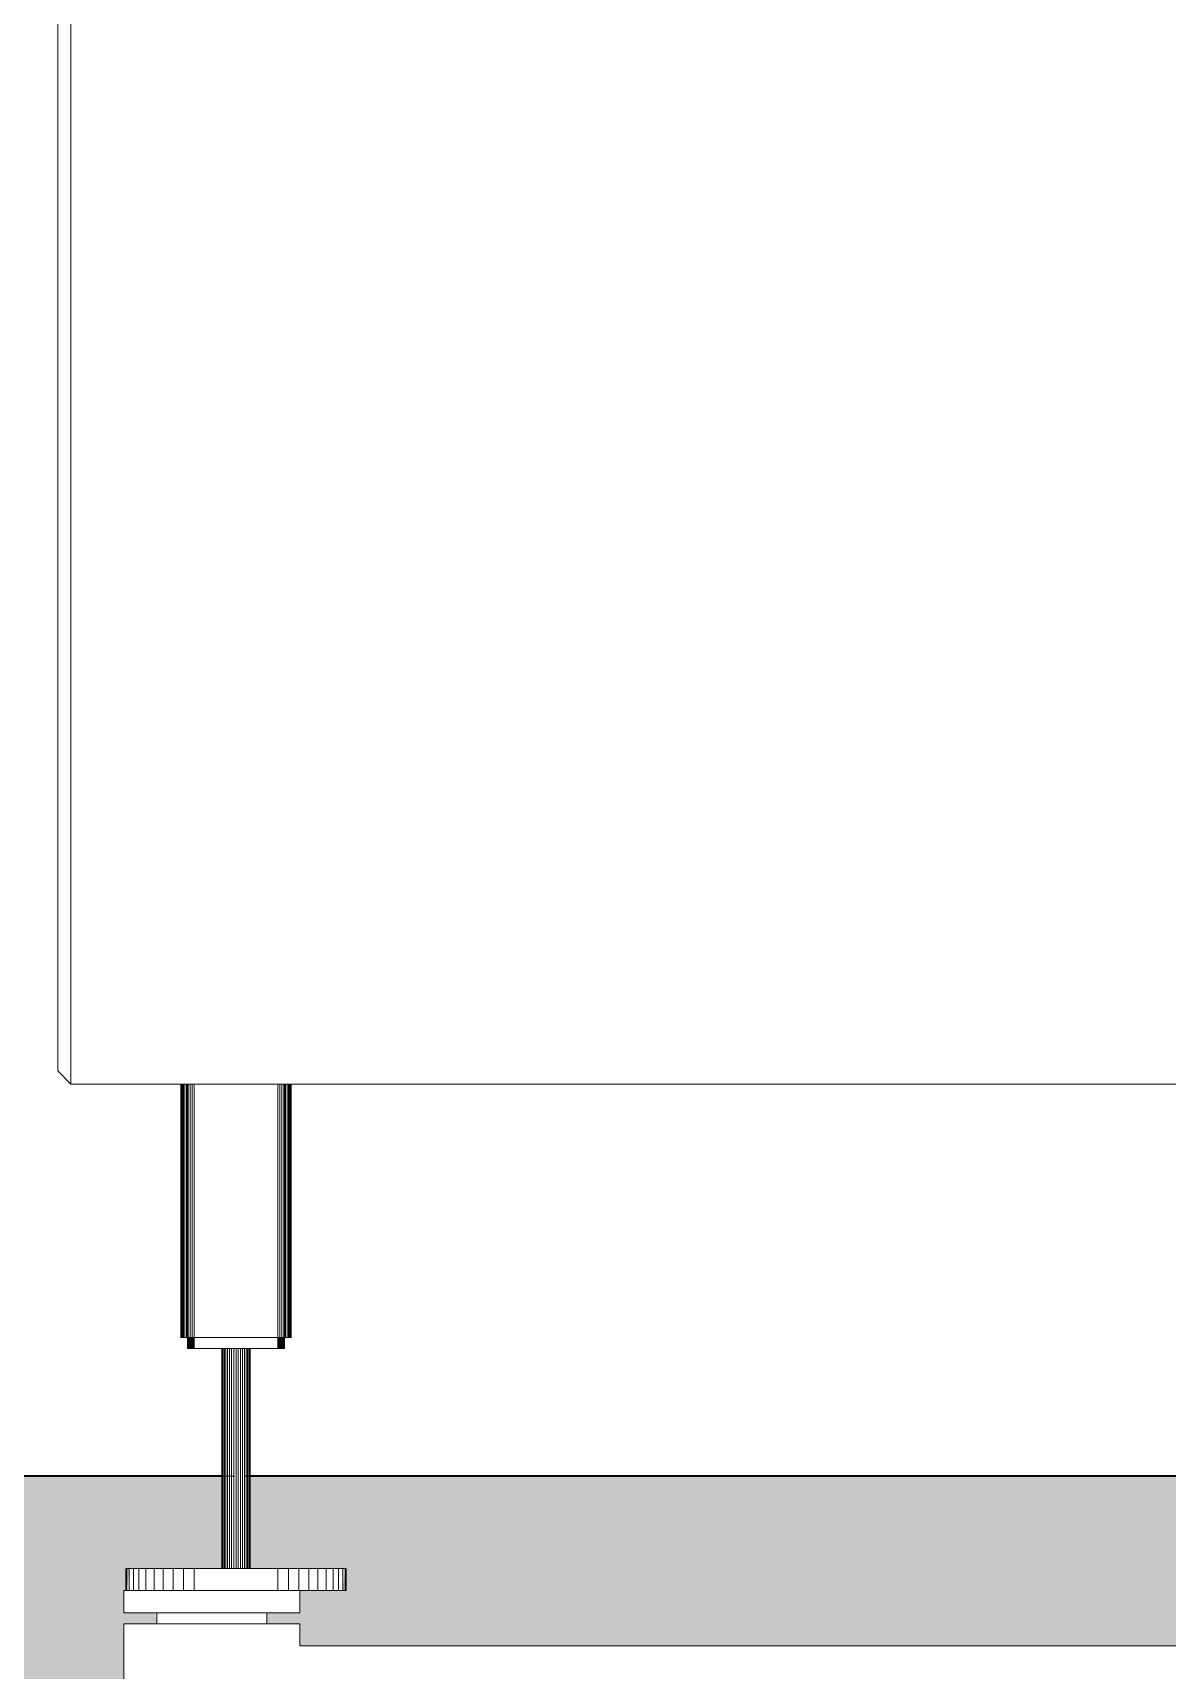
# Model space of a CAD drawing. Header units: centimetres. Extents: x -336 to 16318, y -437 to 1921.
# Drawn here: x 3073.9 to 3125.4, y 85.2 to 159.5 of the extents above; entities that cross this region are included whole.
import ezdxf

# ---------------------------------------------------------------- set-up
doc = ezdxf.new("R2010")
doc.units = ezdxf.units.CM
doc.linetypes.add('Centre', pattern=[3.175, 0.635, -0.475, 1.59, -0.475])
for name, color, linetype, lineweight in [('A-FLOR', 7, 'Continuous', 9), ('A-FLOR-LEVL', 7, 'Continuous', 9), ('A-FLOR-PATT', 7, 'Continuous', 35), ('M-EQPM', 7, 'Continuous', 9)]:
    doc.layers.add(name, color=color, linetype=linetype, lineweight=lineweight)

# ---------------------------------------------------------------- blocks, each defined once
blk = doc.blocks.new('PQ_RVR_EST-01_ZZ_ZZ_MO_T_A_rvt-1-Section 6')
at = {"layer": 'A-FLOR-PATT', "lineweight": 9, "true_color": 0x9a9a9a}
h = blk.add_hatch(color=253, dxfattribs=at)
h.paths.add_polyline_path([(5847.053, 44), (5883.732, 44), (5883.732, 94), (3167.554, 94), (3167.554, 89.8), (3171.866, 89.8), (3171.866, 88.8), (3172.004, 88.8), (3172.004, 87.8), (3170.504, 87.8), (3170.504, 87.3), (3172.004, 87.3), (3172.004, 78.3), (3168.798, 78.3), (3168.798, 68.3), (3173.004, 68.3), (3172.942, 67.3), (3163.004, 67.3), (3163.066, 68.3), (3167.21, 68.3), (3167.21, 78.3), (3082.798, 78.3), (3082.798, 68.3), (3087.004, 68.3), (3086.942, 67.3), (3077.004, 67.3), (3077.066, 68.3), (3081.21, 68.3), (3081.21, 78.3), (3078.004, 78.3), (3078.004, 87.3), (3079.504, 87.3), (3079.438, 87.8), (3078.004, 87.8), (3078.004, 88.8), (3078.142, 88.8), (3078.256, 89.8), (3082.454, 89.8), (3082.454, 94), (249.078, 94), (249.078, 44), (5836.919, 44)])
h.paths.add_polyline_path([(3183.322, 67.3), (3179.104, 67.3), (3179.166, 68.3), (3183.31, 68.315), (3183.31, 78.3), (3181.604, 78.3), (3181.604, 87.8), (3181.904, 87.8), (3181.904, 88.8), (3186.304, 88.8), (3186.304, 87.8), (3186.604, 87.8), (3186.604, 83.3), (3242.404, 83.3), (3242.404, 87.8), (3242.704, 87.8), (3242.704, 88.8), (3247.104, 88.8), (3247.104, 87.8), (3247.404, 87.8), (3247.404, 78.3), (3245.698, 78.3), (3245.698, 68.3), (3249.904, 68.3), (3249.842, 67.3), (3239.904, 67.3), (3239.966, 68.3), (3244.11, 68.315), (3244.11, 78.3), (3184.898, 78.3), (3184.898, 68.3), (3189.104, 68.3), (3189.042, 67.3), (3183.53, 67.3)])
h.paths.add_polyline_path([(3091.684, 86.3), (3164.004, 86.3), (3164.004, 87.3), (3165.504, 87.3), (3165.504, 87.8), (3164.004, 87.818), (3164.004, 88.8), (3161.942, 88.8), (3162.056, 89.8), (3166.254, 89.8), (3166.254, 94), (3083.754, 94), (3083.754, 89.8), (3088.066, 89.8), (3087.952, 88.8), (3086.004, 88.8), (3086.004, 87.8), (3084.504, 87.8), (3084.504, 87.3), (3086.004, 87.3), (3086.004, 86.3)])
at = {"layer": 'A-FLOR', "lineweight": 35}
for p, q in [((3082.525, 94), (2875.486, 94)), ((3166.325, 94), (3083.683, 94))]:
    blk.add_line(p, q, dxfattribs=at)
blk = doc.blocks.new('EQ-05-016 - EQ-05-016_dwg_Agrupar_894-1557179-Section 6')
at = {"layer": 'M-EQPM', "color": 136, "true_color": 0x007f7f}
for p, q in [((3078.004, 87.8), (3078.004, 88.8)), ((3086.004, 88.8), (3078.004, 88.8)), ((3086.004, 88.8), (3078.004, 88.8)), ((3086.004, 87.8), (3086.004, 88.8)), ((3078.004, 87.8), (3086.004, 87.8)), ((3086.004, 87.8), (3078.004, 87.8)), ((3079.504, 87.8), (3079.504, 87.3)), ((3079.504, 87.8), (3079.504, 87.3)), ((3079.504, 87.3), (3079.504, 87.8)), ((3084.504, 87.8), (3084.504, 87.3)), ((3084.504, 87.3), (3084.504, 87.8)), ((3084.504, 87.8), (3084.504, 87.3)), ((3086.004, 87.3), (3078.004, 87.3)), ((3078.004, 87.3), (3078.004, 78.3)), ((3078.004, 78.3), (3078.004, 87.3)), ((3086.004, 87.3), (3086.004, 86.3)), ((3086.004, 86.3), (3086.004, 87.3)), ((3164.004, 86.3), (3086.004, 86.3)), ((3164.004, 86.3), (3086.004, 86.3))]:
    blk.add_line(p, q, dxfattribs=at)
at = {"layer": 'M-EQPM', "color": 136, "true_color": 0x007f7f, "flags": 128}
for points in [[(3078.004, 88.8), (3078.004, 87.8), (3086.004, 87.8), (3086.004, 88.8)], [(3086.004, 87.8), (3086.004, 88.8), (3078.004, 88.8), (3078.004, 87.8)], [(3164.004, 87.3), (3164.004, 86.3), (3086.004, 86.3), (3086.004, 87.3), (3078.004, 87.3), (3086.004, 87.3)], [(3078.004, 87.3), (3078.004, 78.3), (3172.004, 78.3), (3172.004, 87.3), (3172.004, 78.3)]]:
    blk.add_lwpolyline(points, dxfattribs=at)
blk = doc.blocks.new('EQ-05-016 - EQ-05-016_dwg_Agrupar_463-1557185-Section 6')
at = {"layer": 'M-EQPM', "color": 136, "true_color": 0x007f7f}
for p, q in [((3075.004, 112.4), (3075.004, 231.2)), ((3075.604, 111.8), (3075.604, 231.8)), ((3075.604, 111.8), (3075.004, 112.4)), ((3075.604, 111.8), (3075.004, 112.4)), ((3075.604, 111.8), (3174.404, 111.8)), ((3075.604, 111.8), (3174.404, 111.8)), ((3080.604, 111.8), (3080.604, 100.3)), ((3080.604, 111.8), (3080.604, 100.3)), ((3080.611, 111.8), (3080.611, 100.3)), ((3080.633, 100.3), (3080.633, 111.8)), ((3080.669, 100.3), (3080.669, 111.8)), ((3080.719, 111.8), (3080.719, 100.3)), ((3080.78, 111.8), (3080.78, 100.3)), ((3080.851, 100.3), (3080.851, 111.8)), ((3080.904, 100.3), (3080.904, 111.8)), ((3080.932, 111.8), (3080.932, 100.3)), ((3081.019, 111.8), (3081.019, 100.3)), ((3081.11, 100.3), (3081.11, 111.8)), ((3081.204, 100.3), (3081.204, 111.8)), ((3085.004, 100.3), (3085.004, 111.8)), ((3085.098, 100.3), (3085.098, 111.8)), ((3085.189, 111.8), (3085.189, 100.3)), ((3085.276, 111.8), (3085.276, 100.3)), ((3085.304, 100.3), (3085.304, 111.8)), ((3085.357, 100.3), (3085.357, 111.8)), ((3085.428, 100.3), (3085.428, 111.8)), ((3085.489, 111.8), (3085.489, 100.3)), ((3085.539, 100.3), (3085.539, 111.8)), ((3085.575, 100.3), (3085.575, 111.8)), ((3085.597, 111.8), (3085.597, 100.3)), ((3085.604, 111.8), (3085.604, 100.3)), ((3085.604, 100.3), (3085.604, 111.8)), ((3080.604, 100.3), (3080.611, 100.3)), ((3080.633, 100.3), (3080.611, 100.3)), ((3080.669, 100.3), (3080.633, 100.3)), ((3080.669, 100.3), (3080.719, 100.3)), ((3080.719, 100.3), (3080.78, 100.3)), ((3080.78, 100.3), (3080.851, 100.3)), ((3080.932, 100.3), (3080.851, 100.3)), ((3080.904, 100.3), (3080.904, 99.8)), ((3080.904, 100.3), (3080.904, 99.8)), ((3080.904, 100.3), (3080.904, 99.8)), ((3080.904, 100.3), (3080.904, 99.8)), ((3080.904, 100.3), (3080.904, 99.8)), ((3080.904, 100.3), (3080.904, 99.8)), ((3080.908, 99.8), (3080.904, 99.8)), ((3080.904, 99.8), (3081.157, 99.8)), ((3080.904, 99.8), (3081.157, 99.8)), ((3080.904, 99.8), (3080.908, 99.8)), ((3080.904, 99.8), (3080.908, 99.8)), ((3080.908, 99.8), (3080.904, 99.8)), ((3080.904, 99.8), (3080.908, 99.8)), ((3080.908, 99.8), (3080.904, 99.8)), ((3080.908, 100.3), (3080.908, 99.8)), ((3080.908, 100.3), (3080.908, 99.8)), ((3080.908, 100.3), (3080.908, 99.8)), ((3080.908, 100.3), (3080.908, 99.8)), ((3080.919, 99.8), (3080.908, 99.8)), ((3081.204, 99.8), (3080.908, 99.8)), ((3080.919, 99.8), (3080.908, 99.8)), ((3081.204, 99.8), (3080.908, 99.8)), ((3080.919, 99.8), (3080.908, 99.8)), ((3080.919, 99.8), (3080.908, 99.8)), ((3080.919, 99.8), (3080.919, 100.3)), ((3080.919, 99.8), (3080.919, 100.3)), ((3080.919, 99.8), (3080.919, 100.3)), ((3080.919, 99.8), (3080.919, 100.3)), ((3080.919, 99.8), (3080.919, 100.3)), ((3080.919, 100.3), (3080.919, 99.8)), ((3080.919, 99.8), (3080.919, 100.3)), ((3080.919, 100.3), (3080.919, 99.8)), ((3080.919, 99.8), (3080.937, 99.8)), ((3080.937, 99.8), (3080.919, 99.8)), ((3080.919, 99.8), (3080.937, 99.8)), ((3080.937, 99.8), (3080.919, 99.8)), ((3081.019, 100.3), (3080.932, 100.3)), ((3080.937, 99.8), (3080.937, 100.3)), ((3080.937, 99.8), (3080.937, 100.3)), ((3080.937, 99.8), (3080.937, 100.3)), ((3080.937, 99.8), (3080.937, 100.3)), ((3080.937, 100.3), (3080.937, 99.8)), ((3080.937, 100.3), (3080.937, 99.8)), ((3080.937, 100.3), (3080.937, 99.8)), ((3080.937, 100.3), (3080.937, 99.8)), ((3080.937, 99.8), (3080.961, 99.8)), ((3080.937, 99.8), (3080.961, 99.8)), ((3080.937, 99.8), (3080.961, 99.8)), ((3080.937, 99.8), (3080.961, 99.8)), ((3080.961, 100.3), (3080.961, 99.8)), ((3080.961, 100.3), (3080.961, 99.8)), ((3080.961, 100.3), (3080.961, 99.8)), ((3080.961, 100.3), (3080.961, 99.8)), ((3080.992, 99.8), (3080.961, 99.8)), ((3080.992, 99.8), (3080.961, 99.8)), ((3080.992, 99.8), (3080.961, 99.8)), ((3080.992, 99.8), (3080.961, 99.8)), ((3080.992, 99.8), (3080.992, 100.3)), ((3080.992, 100.3), (3080.992, 99.8)), ((3080.992, 99.8), (3080.992, 100.3)), ((3080.992, 100.3), (3080.992, 99.8)), ((3080.992, 100.3), (3080.992, 99.8)), ((3080.992, 100.3), (3080.992, 99.8)), ((3080.992, 100.3), (3080.992, 99.8)), ((3080.992, 100.3), (3080.992, 99.8)), ((3080.992, 99.8), (3081.028, 99.8)), ((3081.028, 99.8), (3080.992, 99.8)), ((3080.992, 99.8), (3081.028, 99.8)), ((3081.028, 99.8), (3080.992, 99.8)), ((3081.11, 100.3), (3081.019, 100.3)), ((3081.028, 100.3), (3081.028, 99.8)), ((3081.028, 99.8), (3081.028, 100.3)), ((3081.028, 99.8), (3081.028, 100.3)), ((3081.028, 99.8), (3081.028, 100.3)), ((3081.068, 99.8), (3081.028, 99.8)), ((3081.068, 99.8), (3081.028, 99.8)), ((3081.028, 99.8), (3081.068, 99.8)), ((3081.068, 99.8), (3081.028, 99.8)), ((3081.068, 99.8), (3081.068, 100.3)), ((3081.068, 100.3), (3081.068, 99.8)), ((3081.068, 100.3), (3081.068, 99.8)), ((3081.068, 100.3), (3081.068, 99.8)), ((3081.068, 100.3), (3081.068, 99.8)), ((3081.068, 100.3), (3081.068, 99.8)), ((3081.068, 100.3), (3081.068, 99.8)), ((3081.068, 100.3), (3081.068, 99.8)), ((3081.068, 99.8), (3081.111, 99.8)), ((3081.111, 99.8), (3081.068, 99.8)), ((3081.068, 99.8), (3081.111, 99.8)), ((3081.111, 99.8), (3081.068, 99.8)), ((3081.11, 100.3), (3081.204, 100.3)), ((3081.111, 100.3), (3081.111, 99.8)), ((3081.111, 99.8), (3081.111, 100.3)), ((3081.111, 100.3), (3081.111, 99.8)), ((3081.111, 100.3), (3081.111, 99.8)), ((3081.111, 100.3), (3081.111, 99.8)), ((3081.111, 99.8), (3081.111, 100.3)), ((3081.111, 100.3), (3081.111, 99.8)), ((3081.111, 99.8), (3081.111, 100.3)), ((3081.111, 99.8), (3081.157, 99.8)), ((3081.111, 99.8), (3081.157, 99.8)), ((3081.111, 99.8), (3081.157, 99.8)), ((3081.157, 99.8), (3081.111, 99.8)), ((3081.157, 99.8), (3081.157, 100.3)), ((3081.157, 100.3), (3081.157, 99.8)), ((3081.157, 99.8), (3081.157, 100.3)), ((3081.157, 99.8), (3081.157, 100.3)), ((3081.157, 99.8), (3081.204, 99.8)), ((3081.204, 99.8), (3081.157, 99.8)), ((3081.204, 99.8), (3081.157, 99.8)), ((3081.157, 99.8), (3081.204, 99.8)), ((3081.204, 99.8), (3081.157, 99.8)), ((3081.204, 100.3), (3085.004, 100.3)), ((3081.204, 99.8), (3081.204, 100.3)), ((3081.204, 99.8), (3085.004, 99.8)), ((3082.454, 89.8), (3082.454, 99.8)), ((3082.462, 89.8), (3082.462, 99.8)), ((3082.462, 89.8), (3082.462, 99.8)), ((3082.462, 99.8), (3082.462, 89.8)), ((3082.486, 89.8), (3082.486, 99.8)), ((3082.486, 89.8), (3082.486, 99.8)), ((3082.486, 99.8), (3082.486, 89.8)), ((3082.525, 89.8), (3082.525, 99.8)), ((3082.525, 89.8), (3082.525, 99.8)), ((3082.525, 99.8), (3082.525, 89.8)), ((3082.578, 89.8), (3082.578, 99.8)), ((3082.578, 99.8), (3082.578, 89.8)), ((3082.578, 89.8), (3082.578, 99.8)), ((3082.644, 89.8), (3082.644, 99.8)), ((3082.644, 89.8), (3082.644, 99.8)), ((3082.644, 99.8), (3082.644, 89.8)), ((3082.722, 89.8), (3082.722, 99.8)), ((3082.722, 99.8), (3082.722, 89.8)), ((3082.722, 89.8), (3082.722, 99.8)), ((3082.809, 89.8), (3082.809, 99.8)), ((3082.809, 89.8), (3082.809, 99.8)), ((3082.809, 99.8), (3082.809, 89.8)), ((3082.903, 89.8), (3082.903, 99.8)), ((3082.903, 89.8), (3082.903, 99.8)), ((3082.903, 99.8), (3082.903, 89.8)), ((3083.002, 89.8), (3083.002, 99.8)), ((3083.002, 99.8), (3083.002, 89.8)), ((3083.002, 89.8), (3083.002, 99.8)), ((3083.104, 89.8), (3083.104, 99.8)), ((3083.104, 89.8), (3083.104, 99.8)), ((3083.104, 89.8), (3083.104, 99.8)), ((3083.206, 89.8), (3083.206, 99.8)), ((3083.206, 99.8), (3083.206, 89.8)), ((3083.206, 99.8), (3083.206, 89.8)), ((3083.305, 89.8), (3083.305, 99.8)), ((3083.305, 89.8), (3083.305, 99.8)), ((3083.305, 89.8), (3083.305, 99.8)), ((3083.399, 89.8), (3083.399, 99.8)), ((3083.399, 99.8), (3083.399, 89.8)), ((3083.399, 89.8), (3083.399, 99.8)), ((3083.486, 89.8), (3083.486, 99.8)), ((3083.486, 99.8), (3083.486, 89.8)), ((3083.486, 99.8), (3083.486, 89.8)), ((3083.564, 89.8), (3083.564, 99.8)), ((3083.564, 89.8), (3083.564, 99.8)), ((3083.564, 89.8), (3083.564, 99.8)), ((3083.63, 89.8), (3083.63, 99.8)), ((3083.63, 99.8), (3083.63, 89.8)), ((3083.63, 99.8), (3083.63, 89.8)), ((3083.683, 89.8), (3083.683, 99.8)), ((3083.683, 89.8), (3083.683, 99.8)), ((3083.683, 89.8), (3083.683, 99.8)), ((3083.722, 89.8), (3083.722, 99.8)), ((3083.722, 99.8), (3083.722, 89.8)), ((3083.722, 89.8), (3083.722, 99.8)), ((3083.746, 89.8), (3083.746, 99.8)), ((3083.746, 99.8), (3083.746, 89.8)), ((3083.746, 89.8), (3083.746, 99.8)), ((3083.754, 89.8), (3083.754, 99.8)), ((3083.754, 99.8), (3083.754, 89.8)), ((3083.754, 99.8), (3083.754, 89.8)), ((3085.004, 100.3), (3085.098, 100.3)), ((3085.004, 99.8), (3085.004, 100.3)), ((3085.051, 99.8), (3085.004, 99.8)), ((3085.004, 99.8), (3085.3, 99.8)), ((3085.004, 99.8), (3085.3, 99.8)), ((3085.004, 99.8), (3085.051, 99.8)), ((3085.004, 99.8), (3085.051, 99.8)), ((3085.004, 99.8), (3085.051, 99.8)), ((3085.004, 99.8), (3085.051, 99.8)), ((3085.051, 99.8), (3085.051, 100.3)), ((3085.051, 99.8), (3085.051, 100.3)), ((3085.051, 99.8), (3085.051, 100.3)), ((3085.051, 99.8), (3085.051, 100.3)), ((3085.304, 99.8), (3085.051, 99.8)), ((3085.051, 99.8), (3085.097, 99.8)), ((3085.097, 99.8), (3085.051, 99.8)), ((3085.097, 99.8), (3085.051, 99.8)), ((3085.304, 99.8), (3085.051, 99.8)), ((3085.051, 99.8), (3085.097, 99.8)), ((3085.097, 100.3), (3085.097, 99.8)), ((3085.097, 100.3), (3085.097, 99.8)), ((3085.097, 100.3), (3085.097, 99.8)), ((3085.097, 100.3), (3085.097, 99.8)), ((3085.097, 99.8), (3085.097, 100.3)), ((3085.097, 100.3), (3085.097, 99.8)), ((3085.097, 100.3), (3085.097, 99.8)), ((3085.097, 99.8), (3085.097, 100.3)), ((3085.097, 99.8), (3085.14, 99.8)), ((3085.14, 99.8), (3085.097, 99.8)), ((3085.14, 99.8), (3085.097, 99.8)), ((3085.097, 99.8), (3085.14, 99.8)), ((3085.189, 100.3), (3085.098, 100.3)), ((3085.14, 100.3), (3085.14, 99.8)), ((3085.14, 100.3), (3085.14, 99.8)), ((3085.14, 100.3), (3085.14, 99.8)), ((3085.14, 100.3), (3085.14, 99.8)), ((3085.14, 100.3), (3085.14, 99.8)), ((3085.14, 100.3), (3085.14, 99.8)), ((3085.14, 100.3), (3085.14, 99.8)), ((3085.14, 100.3), (3085.14, 99.8)), ((3085.14, 99.8), (3085.18, 99.8)), ((3085.18, 99.8), (3085.14, 99.8)), ((3085.18, 99.8), (3085.14, 99.8)), ((3085.14, 99.8), (3085.18, 99.8)), ((3085.18, 99.8), (3085.18, 100.3)), ((3085.18, 99.8), (3085.18, 100.3)), ((3085.18, 99.8), (3085.18, 100.3)), ((3085.18, 99.8), (3085.18, 100.3)), ((3085.18, 99.8), (3085.216, 99.8)), ((3085.216, 99.8), (3085.18, 99.8)), ((3085.216, 99.8), (3085.18, 99.8)), ((3085.18, 99.8), (3085.216, 99.8)), ((3085.276, 100.3), (3085.189, 100.3)), ((3085.216, 100.3), (3085.216, 99.8)), ((3085.216, 99.8), (3085.216, 100.3)), ((3085.216, 99.8), (3085.216, 100.3)), ((3085.216, 100.3), (3085.216, 99.8)), ((3085.216, 100.3), (3085.216, 99.8)), ((3085.216, 100.3), (3085.216, 99.8)), ((3085.216, 100.3), (3085.216, 99.8)), ((3085.216, 100.3), (3085.216, 99.8)), ((3085.216, 99.8), (3085.247, 99.8)), ((3085.216, 99.8), (3085.247, 99.8)), ((3085.216, 99.8), (3085.247, 99.8)), ((3085.216, 99.8), (3085.247, 99.8)), ((3085.247, 100.3), (3085.247, 99.8)), ((3085.247, 100.3), (3085.247, 99.8)), ((3085.247, 100.3), (3085.247, 99.8)), ((3085.247, 100.3), (3085.247, 99.8)), ((3085.271, 99.8), (3085.247, 99.8)), ((3085.271, 99.8), (3085.247, 99.8)), ((3085.271, 99.8), (3085.247, 99.8)), ((3085.271, 99.8), (3085.247, 99.8)), ((3085.271, 99.8), (3085.271, 100.3)), ((3085.271, 99.8), (3085.271, 100.3)), ((3085.271, 99.8), (3085.271, 100.3)), ((3085.271, 99.8), (3085.271, 100.3)), ((3085.271, 100.3), (3085.271, 99.8)), ((3085.271, 100.3), (3085.271, 99.8)), ((3085.271, 100.3), (3085.271, 99.8)), ((3085.271, 100.3), (3085.271, 99.8)), ((3085.271, 99.8), (3085.289, 99.8)), ((3085.289, 99.8), (3085.271, 99.8)), ((3085.289, 99.8), (3085.271, 99.8)), ((3085.271, 99.8), (3085.289, 99.8)), ((3085.357, 100.3), (3085.276, 100.3)), ((3085.289, 99.8), (3085.289, 100.3)), ((3085.289, 99.8), (3085.289, 100.3)), ((3085.289, 99.8), (3085.289, 100.3)), ((3085.289, 99.8), (3085.289, 100.3)), ((3085.289, 100.3), (3085.289, 99.8)), ((3085.289, 99.8), (3085.289, 100.3)), ((3085.289, 99.8), (3085.289, 100.3)), ((3085.289, 100.3), (3085.289, 99.8)), ((3085.289, 99.8), (3085.3, 99.8)), ((3085.289, 99.8), (3085.3, 99.8)), ((3085.289, 99.8), (3085.3, 99.8)), ((3085.289, 99.8), (3085.3, 99.8)), ((3085.3, 100.3), (3085.3, 99.8)), ((3085.3, 100.3), (3085.3, 99.8)), ((3085.3, 100.3), (3085.3, 99.8)), ((3085.3, 100.3), (3085.3, 99.8)), ((3085.304, 99.8), (3085.3, 99.8)), ((3085.304, 99.8), (3085.3, 99.8)), ((3085.304, 99.8), (3085.3, 99.8)), ((3085.3, 99.8), (3085.304, 99.8)), ((3085.304, 99.8), (3085.3, 99.8)), ((3085.3, 99.8), (3085.304, 99.8)), ((3085.304, 100.3), (3085.304, 99.8)), ((3085.304, 99.8), (3085.304, 100.3)), ((3085.304, 100.3), (3085.304, 99.8)), ((3085.304, 100.3), (3085.304, 99.8)), ((3085.304, 100.3), (3085.304, 99.8)), ((3085.304, 99.8), (3085.304, 100.3)), ((3085.304, 100.3), (3085.304, 99.8)), ((3085.304, 99.8), (3085.304, 100.3)), ((3085.357, 100.3), (3085.428, 100.3)), ((3085.428, 100.3), (3085.489, 100.3)), ((3085.539, 100.3), (3085.489, 100.3)), ((3085.575, 100.3), (3085.539, 100.3)), ((3085.575, 100.3), (3085.597, 100.3)), ((3085.597, 100.3), (3085.604, 100.3)), ((3078.142, 89.8), (3078.104, 89.8)), ((3078.104, 89.8), (3078.104, 88.8)), ((3078.104, 89.8), (3078.142, 89.8)), ((3078.104, 89.8), (3078.104, 88.8)), ((3078.142, 89.8), (3078.104, 89.8)), ((3078.104, 89.8), (3078.142, 89.8)), ((3078.104, 88.8), (3078.104, 89.8)), ((3078.104, 88.8), (3078.104, 89.8)), ((3078.256, 89.8), (3078.142, 89.8)), ((3078.142, 89.8), (3078.142, 88.8)), ((3078.442, 89.8), (3078.256, 89.8)), ((3078.256, 89.8), (3078.256, 88.8)), ((3078.256, 89.8), (3078.256, 88.8)), ((3078.696, 89.8), (3078.442, 89.8)), ((3078.442, 89.8), (3078.442, 88.8)), ((3079.012, 89.8), (3078.696, 89.8)), ((3078.696, 89.8), (3078.696, 88.8)), ((3079.382, 89.8), (3079.012, 89.8)), ((3079.012, 89.8), (3079.012, 88.8)), ((3079.012, 89.8), (3079.382, 89.8)), ((3079.382, 89.8), (3079.012, 89.8)), ((3079.012, 89.8), (3079.012, 88.8)), ((3079.012, 89.8), (3079.012, 88.8)), ((3079.797, 89.8), (3079.382, 89.8)), ((3079.382, 89.8), (3079.382, 88.8)), ((3079.382, 89.8), (3079.797, 89.8)), ((3079.797, 89.8), (3079.382, 89.8)), ((3080.246, 89.8), (3079.797, 89.8)), ((3079.797, 89.8), (3079.797, 88.8)), ((3079.797, 88.8), (3079.797, 89.8)), ((3080.719, 89.8), (3080.246, 89.8)), ((3080.246, 89.8), (3080.246, 88.8)), ((3080.719, 89.8), (3081.204, 89.8)), ((3080.719, 89.8), (3080.719, 88.8)), ((3085.004, 89.8), (3081.204, 89.8)), ((3081.204, 89.8), (3081.204, 88.8)), ((3081.204, 89.8), (3085.004, 89.8)), ((3081.204, 89.8), (3081.204, 88.8)), ((3081.204, 88.8), (3081.204, 89.8)), ((3085.004, 89.8), (3081.204, 89.8)), ((3085.004, 89.8), (3085.489, 89.8)), ((3085.004, 89.8), (3085.004, 88.8)), ((3085.489, 89.8), (3085.962, 89.8)), ((3085.489, 89.8), (3085.489, 88.8)), ((3085.962, 89.8), (3086.411, 89.8)), ((3085.962, 89.8), (3085.962, 88.8)), ((3085.962, 89.8), (3085.962, 88.8)), ((3086.411, 89.8), (3086.826, 89.8)), ((3086.411, 89.8), (3086.411, 88.8)), ((3086.826, 89.8), (3087.196, 89.8)), ((3086.826, 89.8), (3086.826, 88.8)), ((3086.826, 89.8), (3087.196, 89.8)), ((3086.826, 89.8), (3087.196, 89.8)), ((3087.196, 89.8), (3087.512, 89.8)), ((3087.196, 89.8), (3087.196, 88.8)), ((3087.196, 89.8), (3087.512, 89.8)), ((3087.512, 89.8), (3087.766, 89.8)), ((3087.512, 89.8), (3087.512, 88.8)), ((3087.766, 89.8), (3087.952, 89.8)), ((3087.766, 89.8), (3087.766, 88.8)), ((3087.952, 89.8), (3088.066, 89.8)), ((3087.952, 89.8), (3087.952, 88.8)), ((3088.066, 89.8), (3088.104, 89.8)), ((3088.104, 89.8), (3088.066, 89.8)), ((3088.066, 89.8), (3088.066, 88.8)), ((3088.066, 89.8), (3088.104, 89.8)), ((3088.104, 89.8), (3088.066, 89.8)), ((3088.104, 89.8), (3088.066, 89.8)), ((3088.104, 89.8), (3088.104, 88.8)), ((3088.104, 89.8), (3088.104, 88.8)), ((3086.411, 88.8), (3086.004, 88.8)), ((3086.411, 88.8), (3086.826, 88.8)), ((3087.196, 88.8), (3086.826, 88.8)), ((3086.826, 88.8), (3087.196, 88.8)), ((3087.196, 88.8), (3087.512, 88.8)), ((3087.766, 88.8), (3087.512, 88.8)), ((3087.952, 88.8), (3087.766, 88.8)), ((3087.952, 88.8), (3088.066, 88.8)), ((3088.066, 88.8), (3088.104, 88.8)), ((3088.104, 88.8), (3088.066, 88.8)), ((3088.104, 88.8), (3088.066, 88.8))]:
    blk.add_line(p, q, dxfattribs=at)
at = {"layer": 'M-EQPM', "color": 136, "true_color": 0x007f7f, "flags": 128}
for points in [[(3075.004, 231.2), (3075.004, 112.4), (3075.604, 111.8), (3075.604, 231.8), (3075.004, 231.2), (3075.004, 112.4)], [(3092.004, 217.13), (3092.004, 231.8), (3075.604, 231.8), (3075.604, 111.8), (3174.404, 111.8), (3175.004, 112.4), (3175.004, 231.2), (3174.404, 231.8)], [(3080.604, 100.3), (3080.611, 100.3), (3080.633, 100.3), (3080.611, 100.3), (3080.611, 111.8)], [(3080.611, 111.8), (3080.611, 100.3), (3080.604, 100.3), (3080.604, 111.8)], [(3080.669, 111.8), (3080.669, 100.3), (3080.719, 100.3), (3080.719, 111.8)], [(3080.669, 111.8), (3080.669, 100.3), (3080.719, 100.3)], [(3080.719, 111.8), (3080.719, 100.3), (3080.78, 100.3), (3080.851, 100.3), (3080.851, 111.8)], [(3080.719, 100.3), (3080.78, 100.3), (3080.851, 100.3), (3080.932, 100.3), (3080.932, 111.8)], [(3080.932, 111.8), (3080.932, 100.3), (3081.019, 100.3), (3080.932, 100.3), (3080.851, 100.3), (3080.851, 111.8)], [(3085.189, 111.8), (3085.189, 100.3), (3085.098, 100.3), (3085.004, 100.3), (3081.204, 100.3), (3081.11, 100.3), (3081.019, 100.3), (3081.019, 111.8), (3081.019, 100.3), (3081.11, 100.3), (3081.11, 111.8)], [(3081.204, 111.8), (3081.204, 100.3), (3081.11, 100.3), (3081.11, 111.8)], [(3081.204, 111.8), (3081.204, 100.3), (3085.004, 100.3), (3085.004, 111.8), (3085.004, 100.3), (3085.098, 100.3), (3085.098, 111.8)], [(3085.357, 111.8), (3085.357, 100.3), (3085.276, 100.3), (3085.276, 111.8), (3085.276, 100.3), (3085.189, 100.3), (3085.098, 100.3), (3085.098, 111.8)], [(3085.489, 111.8), (3085.489, 100.3), (3085.539, 100.3), (3085.489, 100.3), (3085.428, 100.3), (3085.357, 100.3), (3085.276, 100.3), (3085.189, 100.3), (3085.189, 111.8)], [(3085.357, 111.8), (3085.357, 100.3), (3085.428, 100.3), (3085.428, 111.8)], [(3085.489, 111.8), (3085.489, 100.3), (3085.428, 100.3), (3085.428, 111.8)], [(3085.539, 111.8), (3085.539, 100.3), (3085.575, 100.3), (3085.575, 111.8), (3085.575, 100.3), (3085.597, 100.3), (3085.597, 111.8)], [(3085.539, 111.8), (3085.539, 100.3), (3085.575, 100.3), (3085.597, 100.3), (3085.604, 100.3)], [(3085.597, 111.8), (3085.597, 100.3), (3085.604, 100.3), (3085.604, 111.8)], [(3080.908, 100.3), (3080.908, 99.8), (3080.904, 99.8), (3080.904, 100.3)], [(3080.904, 99.8), (3080.908, 99.8), (3080.908, 100.3)], [(3080.908, 100.3), (3080.908, 99.8), (3080.904, 99.8), (3080.904, 100.3)], [(3080.904, 99.8), (3080.908, 99.8), (3080.908, 100.3)], [(3080.919, 100.3), (3080.919, 99.8), (3080.908, 99.8), (3080.908, 100.3)], [(3080.919, 99.8), (3080.908, 99.8), (3080.908, 100.3)], [(3080.919, 100.3), (3080.919, 99.8), (3080.908, 99.8), (3080.908, 100.3)], [(3080.919, 99.8), (3080.908, 99.8), (3080.908, 100.3)], [(3080.937, 100.3), (3080.937, 99.8), (3080.919, 99.8)], [(3080.937, 99.8), (3080.919, 99.8), (3080.919, 100.3)], [(3080.937, 100.3), (3080.937, 99.8), (3080.919, 99.8)], [(3080.937, 99.8), (3080.919, 99.8), (3080.919, 100.3)], [(3080.937, 99.8), (3080.961, 99.8), (3080.961, 100.3)], [(3080.937, 100.3), (3080.937, 99.8), (3080.961, 99.8), (3080.961, 100.3)], [(3080.937, 99.8), (3080.961, 99.8), (3080.961, 100.3)], [(3080.937, 100.3), (3080.937, 99.8), (3080.961, 99.8), (3080.961, 100.3)], [(3080.992, 100.3), (3080.992, 99.8), (3080.961, 99.8), (3080.961, 100.3)], [(3080.992, 99.8), (3080.961, 99.8), (3080.961, 100.3)], [(3080.992, 100.3), (3080.992, 99.8), (3080.961, 99.8), (3080.961, 100.3)], [(3080.992, 99.8), (3080.961, 99.8), (3080.961, 100.3)], [(3080.992, 99.8), (3081.028, 99.8), (3081.028, 100.3)], [(3080.992, 100.3), (3080.992, 99.8), (3081.028, 99.8), (3081.028, 100.3)], [(3080.992, 99.8), (3081.028, 99.8), (3081.028, 100.3)], [(3080.992, 100.3), (3080.992, 99.8), (3081.028, 99.8), (3081.028, 100.3)], [(3081.068, 100.3), (3081.068, 99.8), (3081.028, 99.8), (3081.028, 100.3)], [(3081.068, 99.8), (3081.028, 99.8), (3081.028, 100.3)], [(3081.068, 100.3), (3081.068, 99.8), (3081.028, 99.8), (3081.028, 100.3)], [(3081.068, 99.8), (3081.028, 99.8), (3081.028, 100.3)], [(3081.068, 99.8), (3081.111, 99.8), (3081.111, 100.3)], [(3081.068, 100.3), (3081.068, 99.8), (3081.111, 99.8)], [(3081.068, 99.8), (3081.111, 99.8), (3081.111, 100.3)], [(3081.068, 100.3), (3081.068, 99.8), (3081.111, 99.8)], [(3081.111, 99.8), (3081.157, 99.8), (3081.157, 100.3)], [(3081.111, 100.3), (3081.111, 99.8), (3081.157, 99.8), (3081.157, 100.3)], [(3081.111, 99.8), (3081.157, 99.8), (3081.157, 100.3)], [(3081.111, 100.3), (3081.111, 99.8), (3081.157, 99.8), (3081.157, 100.3)], [(3085.004, 100.3), (3085.004, 99.8), (3081.204, 99.8), (3081.157, 99.8), (3081.157, 100.3)], [(3081.157, 100.3), (3081.157, 99.8), (3081.204, 99.8)], [(3081.157, 100.3), (3081.157, 99.8), (3081.204, 99.8)], [(3081.204, 99.8), (3081.157, 99.8), (3081.157, 100.3)], [(3081.157, 99.8), (3081.204, 99.8), (3085.004, 99.8)], [(3085.051, 100.3), (3085.051, 99.8), (3085.004, 99.8), (3085.004, 100.3)], [(3085.051, 99.8), (3085.004, 99.8), (3085.051, 99.8), (3085.051, 100.3)], [(3085.004, 99.8), (3085.051, 99.8), (3085.051, 100.3)], [(3085.051, 100.3), (3085.051, 99.8), (3085.004, 99.8)], [(3085.097, 100.3), (3085.097, 99.8), (3085.051, 99.8), (3085.051, 100.3)], [(3085.097, 99.8), (3085.051, 99.8), (3085.051, 100.3)], [(3085.097, 99.8), (3085.051, 99.8), (3085.051, 100.3)], [(3085.097, 100.3), (3085.097, 99.8), (3085.051, 99.8), (3085.051, 100.3)], [(3085.14, 100.3), (3085.14, 99.8), (3085.097, 99.8)], [(3085.14, 99.8), (3085.097, 99.8), (3085.097, 100.3)], [(3085.14, 99.8), (3085.097, 99.8), (3085.097, 100.3)], [(3085.14, 100.3), (3085.14, 99.8), (3085.097, 99.8)], [(3085.14, 99.8), (3085.18, 99.8), (3085.18, 100.3)], [(3085.14, 100.3), (3085.14, 99.8), (3085.18, 99.8), (3085.18, 100.3)], [(3085.14, 100.3), (3085.14, 99.8), (3085.18, 99.8), (3085.18, 100.3)], [(3085.14, 99.8), (3085.18, 99.8), (3085.18, 100.3)], [(3085.216, 100.3), (3085.216, 99.8), (3085.18, 99.8), (3085.18, 100.3)], [(3085.216, 99.8), (3085.18, 99.8), (3085.18, 100.3)], [(3085.216, 99.8), (3085.18, 99.8), (3085.18, 100.3)], [(3085.216, 100.3), (3085.216, 99.8), (3085.18, 99.8), (3085.18, 100.3)], [(3085.216, 99.8), (3085.247, 99.8), (3085.247, 100.3)], [(3085.216, 100.3), (3085.216, 99.8), (3085.247, 99.8), (3085.247, 100.3)], [(3085.216, 100.3), (3085.216, 99.8), (3085.247, 99.8), (3085.247, 100.3)], [(3085.216, 99.8), (3085.247, 99.8), (3085.247, 100.3)], [(3085.271, 100.3), (3085.271, 99.8), (3085.247, 99.8), (3085.247, 100.3)], [(3085.271, 99.8), (3085.247, 99.8), (3085.247, 100.3)], [(3085.271, 99.8), (3085.247, 99.8), (3085.247, 100.3)], [(3085.271, 100.3), (3085.271, 99.8), (3085.247, 99.8), (3085.247, 100.3)], [(3085.271, 99.8), (3085.289, 99.8), (3085.289, 100.3)], [(3085.271, 100.3), (3085.271, 99.8), (3085.289, 99.8)], [(3085.271, 100.3), (3085.271, 99.8), (3085.289, 99.8)], [(3085.271, 99.8), (3085.289, 99.8), (3085.289, 100.3)], [(3085.289, 99.8), (3085.3, 99.8), (3085.3, 100.3)], [(3085.289, 100.3), (3085.289, 99.8), (3085.3, 99.8), (3085.3, 100.3)], [(3085.289, 100.3), (3085.289, 99.8), (3085.3, 99.8), (3085.3, 100.3)], [(3085.289, 99.8), (3085.3, 99.8), (3085.3, 100.3)], [(3085.304, 99.8), (3085.3, 99.8), (3085.3, 100.3)], [(3085.3, 100.3), (3085.3, 99.8), (3085.304, 99.8)], [(3085.304, 100.3), (3085.304, 99.8), (3085.3, 99.8), (3085.3, 100.3)], [(3085.304, 100.3), (3085.304, 99.8), (3085.3, 99.8), (3085.3, 100.3)], [(3078.104, 89.8), (3078.142, 89.8), (3078.256, 89.8), (3078.442, 89.8), (3078.696, 89.8), (3079.012, 89.8)], [(3078.104, 89.8), (3078.142, 89.8), (3078.256, 89.8)], [(3078.256, 88.8), (3078.256, 89.8), (3078.442, 89.8), (3078.442, 88.8)], [(3078.696, 88.8), (3078.696, 89.8), (3078.442, 89.8), (3078.442, 88.8)], [(3078.696, 88.8), (3078.696, 89.8), (3079.012, 89.8)], [(3079.797, 89.8), (3080.246, 89.8), (3080.719, 89.8), (3081.204, 89.8)], [(3080.246, 88.8), (3080.246, 89.8), (3079.797, 89.8), (3079.797, 88.8)], [(3081.204, 89.8), (3080.719, 89.8), (3080.246, 89.8), (3080.246, 88.8)], [(3085.004, 89.8), (3085.489, 89.8), (3085.962, 89.8)], [(3085.962, 88.8), (3085.962, 89.8), (3085.489, 89.8), (3085.004, 89.8)], [(3085.962, 89.8), (3086.411, 89.8), (3086.826, 89.8)], [(3086.004, 88.8), (3086.411, 88.8), (3086.411, 89.8), (3085.962, 89.8)], [(3086.826, 88.8), (3086.411, 88.8), (3086.411, 89.8), (3086.826, 89.8)], [(3087.196, 88.8), (3086.826, 88.8), (3086.826, 89.8), (3086.826, 88.8)], [(3087.196, 89.8), (3087.196, 88.8), (3087.512, 88.8)], [(3087.512, 88.8), (3087.512, 89.8), (3087.512, 88.8), (3087.196, 88.8), (3087.196, 89.8), (3087.512, 89.8)], [(3087.512, 89.8), (3087.766, 89.8), (3087.952, 89.8), (3088.066, 89.8)], [(3087.512, 89.8), (3087.766, 89.8), (3087.766, 88.8), (3087.952, 88.8), (3087.766, 88.8), (3087.766, 89.8), (3087.952, 89.8), (3087.952, 88.8), (3088.066, 88.8), (3088.104, 88.8)], [(3088.104, 88.8), (3088.066, 88.8), (3088.066, 89.8), (3088.066, 88.8), (3087.952, 88.8), (3087.952, 89.8), (3088.066, 89.8), (3088.104, 89.8), (3088.104, 88.8), (3088.104, 89.8)], [(3088.066, 88.8), (3088.104, 88.8), (3088.104, 89.8), (3088.104, 88.8)], [(3086.004, 88.8), (3086.411, 88.8), (3086.826, 88.8)]]:
    blk.add_lwpolyline(points, dxfattribs=at)
for points in [[(3080.633, 111.8), (3080.633, 100.3), (3080.669, 100.3), (3080.633, 100.3)], [(3080.78, 111.8), (3080.78, 100.3)], [(3080.904, 100.3), (3080.904, 99.8)], [(3080.904, 100.3), (3080.904, 99.8)], [(3081.204, 100.3), (3081.204, 99.8)], [(3082.454, 89.8), (3082.454, 99.8)], [(3085.304, 100.3), (3085.304, 99.8)], [(3078.104, 88.8), (3078.104, 89.8)], [(3078.142, 88.8), (3078.142, 89.8)], [(3079.382, 88.8), (3079.382, 89.8)], [(3080.719, 88.8), (3080.719, 89.8)], [(3085.004, 88.8), (3085.004, 89.8)], [(3085.489, 88.8), (3085.489, 89.8)], [(3087.512, 88.8), (3087.766, 88.8)]]:
    blk.add_lwpolyline(points, close=True, dxfattribs=at)
blk = doc.blocks.new('EQ-05-016 - EQ-05-016_dwg_Agrupar_455-1557191-Section 6')
for name in ['EQ-05-016 - EQ-05-016_dwg_Agrupar_463-1557185-Section 6', 'EQ-05-016 - EQ-05-016_dwg_Agrupar_894-1557179-Section 6']:
    blk.add_blockref(name, (0, 0))
blk = doc.blocks.new('EQ-05-016 - EQ-05-016_dwg-1557175-Section 6')
blk.add_blockref('EQ-05-016 - EQ-05-016_dwg_Agrupar_455-1557191-Section 6', (0, 0))
blk = doc.blocks.new('EQ-05-016 - EQ-05-016-1557198-Section 6')
blk.add_blockref('EQ-05-016 - EQ-05-016_dwg-1557175-Section 6', (0, 0))
blk = doc.blocks.new('PQ_RVR_MEP-01_ZZ_ZZ_MO_T_A_rvt-1-Section 6')
at = {"layer": 'M-EQPM', "color": 7, "lineweight": 9, "true_color": 0xffffff}
blk.add_blockref('EQ-05-016 - EQ-05-016-1557198-Section 6', (0, 0), dxfattribs=at)

msp = doc.modelspace()

# ---------------------------------------------------------------- hatches: boundary and pattern name
at = {"layer": 'A-FLOR-PATT', "lineweight": 9, "true_color": 0x9a9a9a}
h = msp.add_hatch(color=253, dxfattribs=at)
h.paths.add_polyline_path([(5896.037, 44), (5936.919, 44), (5936.919, 94), (5590.714, 94), (5590.714, 85.116), (5586.714, 85.116), (5586.714, 94), (3720.707, 94), (3720.707, 85.116), (3716.707, 85.116), (3716.707, 94), (3167.554, 94), (3167.554, 89.8), (3171.866, 89.766), (3171.866, 88.8), (3172.004, 88.8), (3172.004, 87.8), (3170.504, 87.8), (3170.504, 87.3), (3172.004, 87.3), (3172.004, 78.3), (3168.798, 78.3), (3168.798, 68.3), (3173.004, 68.3), (3172.942, 67.3), (3163.004, 67.3), (3163.066, 68.3), (3167.21, 68.3), (3167.21, 78.3), (3082.798, 78.3), (3082.798, 68.3), (3087.004, 68.3), (3086.942, 67.3), (3077.004, 67.3), (3077.066, 68.3), (3081.21, 68.3), (3081.21, 78.3), (3078.004, 78.3), (3078.004, 87.3), (3079.504, 87.3), (3079.438, 87.8), (3078.004, 87.8), (3078.004, 88.8), (3078.142, 88.8), (3078.256, 89.8), (3082.454, 89.8), (3082.454, 94), (2573.487, 94), (2573.487, 85.116), (2569.487, 85.116), (2569.487, 94), (270.769, 94), (270.769, 44), (5847.053, 44)])
h.paths.add_polyline_path([(3184.104, 67.3), (3179.104, 67.3), (3179.166, 68.3), (3183.31, 68.315), (3183.31, 78.3), (3181.604, 78.3), (3181.604, 87.8), (3181.904, 87.8), (3181.904, 88.8), (3186.304, 88.8), (3186.304, 87.8), (3186.604, 87.8), (3186.604, 83.3), (3242.404, 83.3), (3242.404, 87.8), (3242.704, 87.8), (3242.704, 88.8), (3247.104, 88.8), (3247.104, 87.8), (3247.404, 87.8), (3247.404, 78.3), (3245.698, 78.3), (3245.698, 68.3), (3249.904, 68.3), (3249.842, 67.3), (3239.904, 67.3), (3239.966, 68.3), (3244.11, 68.315), (3244.11, 78.3), (3184.898, 78.3), (3184.898, 68.3), (3189.104, 68.3), (3189.042, 67.3), (3184.116, 67.3)])
h.paths.add_polyline_path([(3086.004, 86.3), (3164.004, 86.3), (3164.004, 87.3), (3165.504, 87.3), (3165.504, 87.8), (3164.004, 87.818), (3164.004, 88.8), (3161.942, 88.8), (3162.056, 89.8), (3166.254, 89.8), (3166.254, 94), (3083.754, 94), (3083.754, 89.8), (3088.066, 89.8), (3087.952, 88.8), (3086.004, 88.8), (3086.004, 87.8), (3084.504, 87.8), (3084.504, 87.3), (3086.004, 87.3)])

# ---------------------------------------------------------------- linework, layer by layer
at = {"layer": 'A-FLOR', "lineweight": 35}
for p, q in [((3082.525, 94), (2875.486, 94)), ((3166.325, 94), (3083.683, 94))]:
    msp.add_line(p, q, dxfattribs=at)
at = {"layer": 'A-FLOR-LEVL', "color": 253, "linetype": 'Centre', "true_color": 0xaaaaaa}
msp.add_line((-335.96, 94), (6318.896, 94), dxfattribs=at)

# ---------------------------------------------------------------- block references
at = {"lineweight": 5}
for name in ['PQ_RVR_EST-01_ZZ_ZZ_MO_T_A_rvt-1-Section 6', 'PQ_RVR_MEP-01_ZZ_ZZ_MO_T_A_rvt-1-Section 6']:
    msp.add_blockref(name, (0, 0), dxfattribs=at)

doc.saveas('drawing.dxf')
